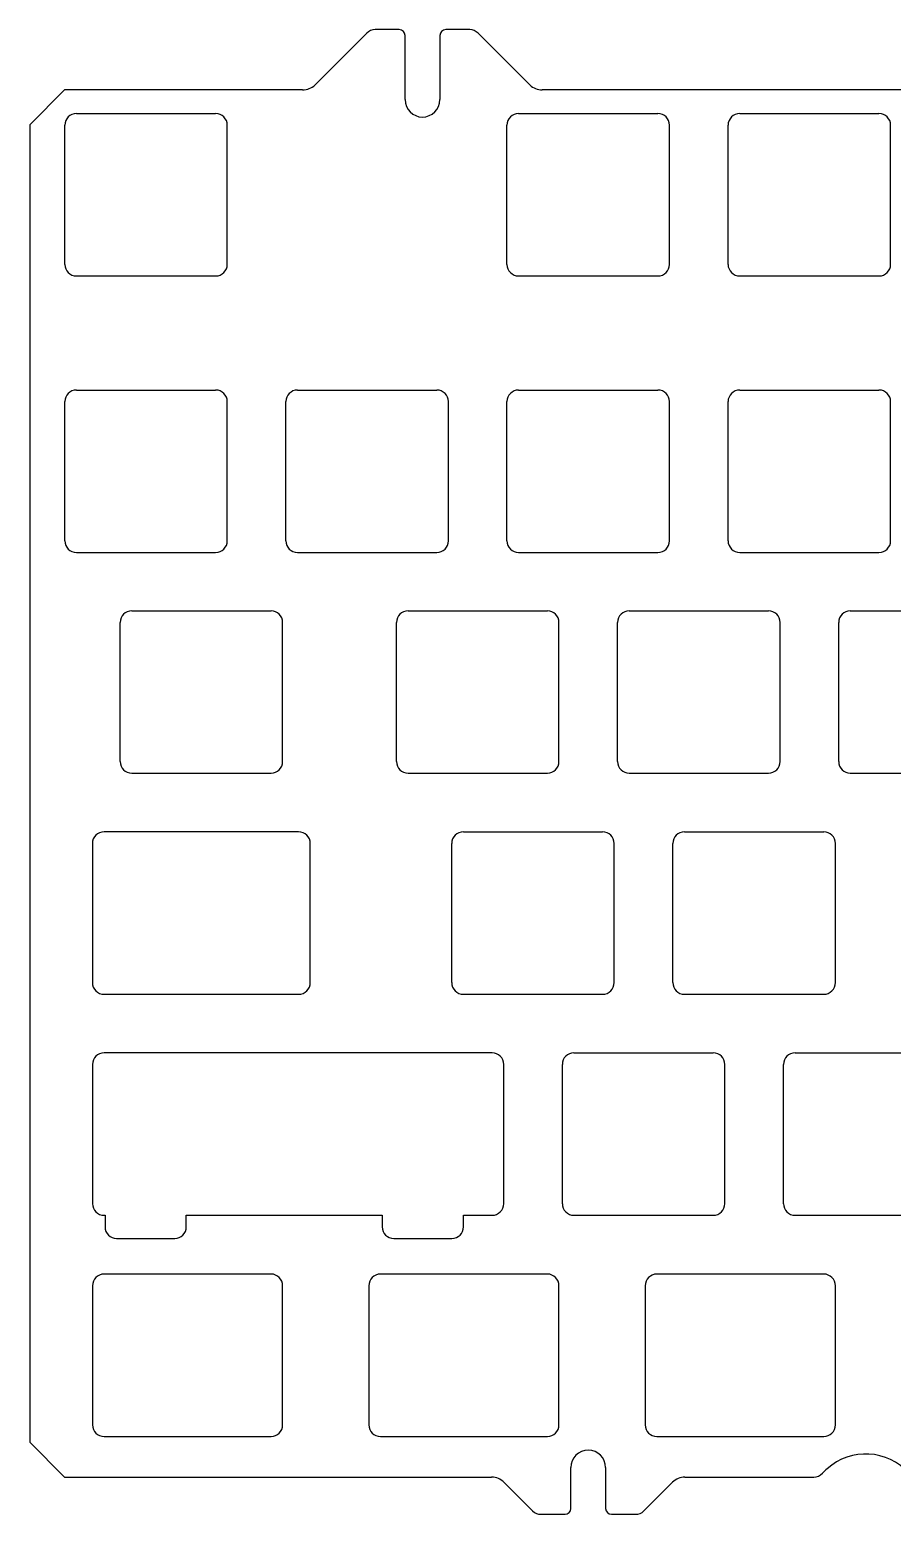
# Model space of a CAD drawing. Header units: inches. Extents: x -66 to 282, y 76 to 204.
# Drawn here: x -66.4 to 7.9, y 75.9 to 203.9 of the extents above; entities that cross this region are included whole.
import ezdxf

# ---------------------------------------------------------------- set-up
doc = ezdxf.new("R2010")
doc.units = ezdxf.units.IN
doc.header["$MEASUREMENT"] = 0

# ---------------------------------------------------------------- blocks, each defined once
blk = doc.blocks.new('block 29')
at = {"color": 5, "lineweight": 25, "true_color": 0x0000ff}
blk.add_open_spline([(-36.01, 100.67), (-36.01, 100.12), (-35.56, 99.67), (-35.01, 99.67)], degree=3, dxfattribs=at)
blk = doc.blocks.new('block 30')
at = {"color": 5, "lineweight": 25, "true_color": 0x0000ff}
blk.add_lwpolyline([(-36.01, 101.67), (-36.01, 100.67)], dxfattribs=at)
blk = doc.blocks.new('block 31')
at = {"color": 5, "lineweight": 25, "true_color": 0x0000ff}
blk.add_lwpolyline([(-52.89, 101.67), (-36.01, 101.67)], dxfattribs=at)
blk = doc.blocks.new('block 32')
at = {"color": 5, "lineweight": 25, "true_color": 0x0000ff}
blk.add_lwpolyline([(-52.89, 100.67), (-52.89, 101.67)], dxfattribs=at)
blk = doc.blocks.new('block 33')
at = {"color": 5, "lineweight": 25, "true_color": 0x0000ff}
blk.add_open_spline([(-53.89, 99.67), (-53.34, 99.67), (-52.89, 100.12), (-52.89, 100.67)], degree=3, dxfattribs=at)
blk = doc.blocks.new('block 34')
at = {"color": 5, "lineweight": 25, "true_color": 0x0000ff}
blk.add_lwpolyline([(-58.89, 99.67), (-53.89, 99.67)], dxfattribs=at)
blk = doc.blocks.new('block 35')
at = {"color": 5, "lineweight": 25, "true_color": 0x0000ff}
blk.add_open_spline([(-59.89, 100.67), (-59.89, 100.12), (-59.44, 99.67), (-58.89, 99.67)], degree=3, dxfattribs=at)
blk = doc.blocks.new('block 36')
at = {"color": 5, "lineweight": 25, "true_color": 0x0000ff}
blk.add_lwpolyline([(-59.89, 101.67), (-59.89, 100.67)], dxfattribs=at)
blk = doc.blocks.new('block 37')
at = {"color": 5, "lineweight": 25, "true_color": 0x0000ff}
blk.add_lwpolyline([(-59.97, 101.67), (-59.89, 101.67)], dxfattribs=at)
blk = doc.blocks.new('block 38')
at = {"color": 5, "lineweight": 25, "true_color": 0x0000ff}
blk.add_open_spline([(-60.97, 102.67), (-60.97, 102.12), (-60.53, 101.67), (-59.97, 101.67)], degree=3, dxfattribs=at)
blk = doc.blocks.new('block 39')
at = {"color": 5, "lineweight": 25, "true_color": 0x0000ff}
blk.add_lwpolyline([(-60.97, 114.67), (-60.97, 102.67)], dxfattribs=at)
blk = doc.blocks.new('block 40')
at = {"color": 5, "lineweight": 25, "true_color": 0x0000ff}
blk.add_open_spline([(-59.97, 115.67), (-60.53, 115.67), (-60.97, 115.22), (-60.97, 114.67)], degree=3, dxfattribs=at)
blk = doc.blocks.new('block 41')
at = {"color": 5, "lineweight": 25, "true_color": 0x0000ff}
blk.add_lwpolyline([(-26.54, 115.67), (-59.97, 115.67)], dxfattribs=at)
blk = doc.blocks.new('block 42')
at = {"color": 5, "lineweight": 25, "true_color": 0x0000ff}
blk.add_open_spline([(-25.54, 114.67), (-25.54, 115.22), (-25.99, 115.67), (-26.54, 115.67)], degree=3, dxfattribs=at)
blk = doc.blocks.new('block 43')
at = {"color": 5, "lineweight": 25, "true_color": 0x0000ff}
blk.add_lwpolyline([(-25.54, 102.67), (-25.54, 114.67)], dxfattribs=at)
blk = doc.blocks.new('block 44')
at = {"color": 5, "lineweight": 25, "true_color": 0x0000ff}
blk.add_open_spline([(-26.54, 101.67), (-25.99, 101.67), (-25.54, 102.12), (-25.54, 102.67)], degree=3, dxfattribs=at)
blk = doc.blocks.new('block 45')
at = {"color": 5, "lineweight": 25, "true_color": 0x0000ff}
blk.add_lwpolyline([(-29.01, 101.67), (-26.54, 101.67)], dxfattribs=at)
blk = doc.blocks.new('block 46')
at = {"color": 5, "lineweight": 25, "true_color": 0x0000ff}
blk.add_lwpolyline([(-29.01, 100.67), (-29.01, 101.67)], dxfattribs=at)
blk = doc.blocks.new('block 47')
at = {"color": 5, "lineweight": 25, "true_color": 0x0000ff}
blk.add_open_spline([(-30.01, 99.67), (-29.46, 99.67), (-29.01, 100.12), (-29.01, 100.67)], degree=3, dxfattribs=at)
blk = doc.blocks.new('block 48')
at = {"color": 5, "lineweight": 25, "true_color": 0x0000ff}
blk.add_lwpolyline([(-35.01, 99.67), (-30.01, 99.67)], dxfattribs=at)
blk = doc.blocks.new('block 74')
at = {"color": 5, "lineweight": 25, "true_color": 0x0000ff}
blk.add_open_spline([(-59.97, 96.6), (-60.53, 96.6), (-60.97, 96.15), (-60.97, 95.6)], degree=3, dxfattribs=at)
blk = doc.blocks.new('block 75')
at = {"color": 5, "lineweight": 25, "true_color": 0x0000ff}
blk.add_lwpolyline([(-45.59, 96.6), (-59.97, 96.6)], dxfattribs=at)
blk = doc.blocks.new('block 76')
at = {"color": 5, "lineweight": 25, "true_color": 0x0000ff}
blk.add_open_spline([(-44.59, 95.6), (-44.59, 96.15), (-45.04, 96.6), (-45.59, 96.6)], degree=3, dxfattribs=at)
blk = doc.blocks.new('block 77')
at = {"color": 5, "lineweight": 25, "true_color": 0x0000ff}
blk.add_lwpolyline([(-44.59, 83.6), (-44.59, 95.6)], dxfattribs=at)
blk = doc.blocks.new('block 78')
at = {"color": 5, "lineweight": 25, "true_color": 0x0000ff}
blk.add_open_spline([(-45.59, 82.6), (-45.04, 82.6), (-44.59, 83.05), (-44.59, 83.6)], degree=3, dxfattribs=at)
blk = doc.blocks.new('block 79')
at = {"color": 5, "lineweight": 25, "true_color": 0x0000ff}
blk.add_lwpolyline([(-59.97, 82.6), (-45.59, 82.6)], dxfattribs=at)
blk = doc.blocks.new('block 80')
at = {"color": 5, "lineweight": 25, "true_color": 0x0000ff}
blk.add_open_spline([(-60.97, 83.6), (-60.97, 83.05), (-60.53, 82.6), (-59.97, 82.6)], degree=3, dxfattribs=at)
blk = doc.blocks.new('block 81')
at = {"color": 5, "lineweight": 25, "true_color": 0x0000ff}
blk.add_lwpolyline([(-60.97, 95.6), (-60.97, 83.6)], dxfattribs=at)
blk = doc.blocks.new('block 82')
at = {"color": 5, "lineweight": 25, "true_color": 0x0000ff}
blk.add_open_spline([(-21.78, 82.6), (-21.23, 82.6), (-20.78, 83.05), (-20.78, 83.6)], degree=3, dxfattribs=at)
blk = doc.blocks.new('block 83')
at = {"color": 5, "lineweight": 25, "true_color": 0x0000ff}
blk.add_lwpolyline([(-36.16, 82.6), (-21.78, 82.6)], dxfattribs=at)
blk = doc.blocks.new('block 84')
at = {"color": 5, "lineweight": 25, "true_color": 0x0000ff}
blk.add_open_spline([(-37.16, 83.6), (-37.16, 83.05), (-36.71, 82.6), (-36.16, 82.6)], degree=3, dxfattribs=at)
blk = doc.blocks.new('block 85')
at = {"color": 5, "lineweight": 25, "true_color": 0x0000ff}
blk.add_lwpolyline([(-37.16, 95.6), (-37.16, 83.6)], dxfattribs=at)
blk = doc.blocks.new('block 86')
at = {"color": 5, "lineweight": 25, "true_color": 0x0000ff}
blk.add_open_spline([(-36.16, 96.6), (-36.71, 96.6), (-37.16, 96.15), (-37.16, 95.6)], degree=3, dxfattribs=at)
blk = doc.blocks.new('block 87')
at = {"color": 5, "lineweight": 25, "true_color": 0x0000ff}
blk.add_lwpolyline([(-21.78, 96.6), (-36.16, 96.6)], dxfattribs=at)
blk = doc.blocks.new('block 88')
at = {"color": 5, "lineweight": 25, "true_color": 0x0000ff}
blk.add_open_spline([(-20.78, 95.6), (-20.78, 96.15), (-21.23, 96.6), (-21.78, 96.6)], degree=3, dxfattribs=at)
blk = doc.blocks.new('block 89')
at = {"color": 5, "lineweight": 25, "true_color": 0x0000ff}
blk.add_lwpolyline([(-20.78, 83.6), (-20.78, 95.6)], dxfattribs=at)
blk = doc.blocks.new('block 150')
at = {"color": 5, "lineweight": 25, "true_color": 0x0000ff}
blk.add_open_spline([(3.03, 95.6), (3.03, 96.15), (2.58, 96.6), (2.03, 96.6)], degree=3, dxfattribs=at)
blk = doc.blocks.new('block 151')
at = {"color": 5, "lineweight": 25, "true_color": 0x0000ff}
blk.add_lwpolyline([(3.03, 83.6), (3.03, 95.6)], dxfattribs=at)
blk = doc.blocks.new('block 152')
at = {"color": 5, "lineweight": 25, "true_color": 0x0000ff}
blk.add_open_spline([(2.03, 82.6), (2.58, 82.6), (3.03, 83.05), (3.03, 83.6)], degree=3, dxfattribs=at)
blk = doc.blocks.new('block 153')
at = {"color": 5, "lineweight": 25, "true_color": 0x0000ff}
blk.add_lwpolyline([(-12.35, 82.6), (2.03, 82.6)], dxfattribs=at)
blk = doc.blocks.new('block 154')
at = {"color": 5, "lineweight": 25, "true_color": 0x0000ff}
blk.add_open_spline([(-13.35, 83.6), (-13.35, 83.05), (-12.9, 82.6), (-12.35, 82.6)], degree=3, dxfattribs=at)
blk = doc.blocks.new('block 155')
at = {"color": 5, "lineweight": 25, "true_color": 0x0000ff}
blk.add_lwpolyline([(-13.35, 95.6), (-13.35, 83.6)], dxfattribs=at)
blk = doc.blocks.new('block 156')
at = {"color": 5, "lineweight": 25, "true_color": 0x0000ff}
blk.add_open_spline([(-12.35, 96.6), (-12.9, 96.6), (-13.35, 96.15), (-13.35, 95.6)], degree=3, dxfattribs=at)
blk = doc.blocks.new('block 157')
at = {"color": 5, "lineweight": 25, "true_color": 0x0000ff}
blk.add_lwpolyline([(2.03, 96.6), (-12.35, 96.6)], dxfattribs=at)
blk = doc.blocks.new('block 190')
at = {"color": 5, "lineweight": 25, "true_color": 0x0000ff}
blk.add_open_spline([(-29.02, 134.72), (-29.57, 134.72), (-30.02, 134.27), (-30.02, 133.72)], degree=3, dxfattribs=at)
blk = doc.blocks.new('block 191')
at = {"color": 5, "lineweight": 25, "true_color": 0x0000ff}
blk.add_lwpolyline([(-29.02, 134.72), (-17.02, 134.72)], dxfattribs=at)
blk = doc.blocks.new('block 192')
at = {"color": 5, "lineweight": 25, "true_color": 0x0000ff}
blk.add_open_spline([(-16.02, 133.72), (-16.02, 134.27), (-16.47, 134.72), (-17.02, 134.72)], degree=3, dxfattribs=at)
blk = doc.blocks.new('block 193')
at = {"color": 5, "lineweight": 25, "true_color": 0x0000ff}
blk.add_lwpolyline([(-16.02, 121.72), (-16.02, 133.72)], dxfattribs=at)
blk = doc.blocks.new('block 194')
at = {"color": 5, "lineweight": 25, "true_color": 0x0000ff}
blk.add_open_spline([(-17.02, 120.72), (-16.47, 120.72), (-16.02, 121.17), (-16.02, 121.72)], degree=3, dxfattribs=at)
blk = doc.blocks.new('block 195')
at = {"color": 5, "lineweight": 25, "true_color": 0x0000ff}
blk.add_lwpolyline([(-29.02, 120.72), (-17.02, 120.72)], dxfattribs=at)
blk = doc.blocks.new('block 196')
at = {"color": 5, "lineweight": 25, "true_color": 0x0000ff}
blk.add_open_spline([(-30.02, 121.72), (-30.02, 121.17), (-29.57, 120.72), (-29.02, 120.72)], degree=3, dxfattribs=at)
blk = doc.blocks.new('block 197')
at = {"color": 5, "lineweight": 25, "true_color": 0x0000ff}
blk.add_lwpolyline([(-30.02, 121.72), (-30.02, 133.72)], dxfattribs=at)
blk = doc.blocks.new('block 334')
at = {"color": 5, "lineweight": 25, "true_color": 0x0000ff}
blk.add_open_spline([(4.32, 153.77), (3.77, 153.77), (3.32, 153.32), (3.32, 152.77)], degree=3, dxfattribs=at)
blk = doc.blocks.new('block 335')
at = {"color": 5, "lineweight": 25, "true_color": 0x0000ff}
blk.add_lwpolyline([(4.32, 153.77), (16.32, 153.77)], dxfattribs=at)
blk = doc.blocks.new('block 339')
at = {"color": 5, "lineweight": 25, "true_color": 0x0000ff}
blk.add_lwpolyline([(4.32, 139.77), (16.32, 139.77)], dxfattribs=at)
blk = doc.blocks.new('block 340')
at = {"color": 5, "lineweight": 25, "true_color": 0x0000ff}
blk.add_open_spline([(3.32, 140.77), (3.32, 140.22), (3.77, 139.77), (4.32, 139.77)], degree=3, dxfattribs=at)
blk = doc.blocks.new('block 341')
at = {"color": 5, "lineweight": 25, "true_color": 0x0000ff}
blk.add_lwpolyline([(3.32, 140.77), (3.32, 152.77)], dxfattribs=at)
blk = doc.blocks.new('block 358')
at = {"color": 5, "lineweight": 25, "true_color": 0x0000ff}
blk.add_open_spline([(-14.73, 153.77), (-15.28, 153.77), (-15.73, 153.32), (-15.73, 152.77)], degree=3, dxfattribs=at)
blk = doc.blocks.new('block 359')
at = {"color": 5, "lineweight": 25, "true_color": 0x0000ff}
blk.add_lwpolyline([(-14.73, 153.77), (-2.73, 153.77)], dxfattribs=at)
blk = doc.blocks.new('block 360')
at = {"color": 5, "lineweight": 25, "true_color": 0x0000ff}
blk.add_open_spline([(-1.73, 152.77), (-1.73, 153.32), (-2.18, 153.77), (-2.73, 153.77)], degree=3, dxfattribs=at)
blk = doc.blocks.new('block 361')
at = {"color": 5, "lineweight": 25, "true_color": 0x0000ff}
blk.add_lwpolyline([(-1.73, 140.77), (-1.73, 152.77)], dxfattribs=at)
blk = doc.blocks.new('block 362')
at = {"color": 5, "lineweight": 25, "true_color": 0x0000ff}
blk.add_open_spline([(-2.73, 139.77), (-2.18, 139.77), (-1.73, 140.22), (-1.73, 140.77)], degree=3, dxfattribs=at)
blk = doc.blocks.new('block 363')
at = {"color": 5, "lineweight": 25, "true_color": 0x0000ff}
blk.add_lwpolyline([(-14.73, 139.77), (-2.73, 139.77)], dxfattribs=at)
blk = doc.blocks.new('block 364')
at = {"color": 5, "lineweight": 25, "true_color": 0x0000ff}
blk.add_open_spline([(-15.73, 140.77), (-15.73, 140.22), (-15.28, 139.77), (-14.73, 139.77)], degree=3, dxfattribs=at)
blk = doc.blocks.new('block 365')
at = {"color": 5, "lineweight": 25, "true_color": 0x0000ff}
blk.add_lwpolyline([(-15.73, 140.77), (-15.73, 152.77)], dxfattribs=at)
blk = doc.blocks.new('block 398')
at = {"color": 5, "lineweight": 25, "true_color": 0x0000ff}
blk.add_open_spline([(-62.36, 172.8), (-62.91, 172.8), (-63.36, 172.35), (-63.36, 171.8)], degree=3, dxfattribs=at)
blk = doc.blocks.new('block 399')
at = {"color": 5, "lineweight": 25, "true_color": 0x0000ff}
blk.add_lwpolyline([(-62.36, 172.8), (-50.36, 172.8)], dxfattribs=at)
blk = doc.blocks.new('block 400')
at = {"color": 5, "lineweight": 25, "true_color": 0x0000ff}
blk.add_open_spline([(-49.36, 171.8), (-49.36, 172.35), (-49.8, 172.8), (-50.36, 172.8)], degree=3, dxfattribs=at)
blk = doc.blocks.new('block 401')
at = {"color": 5, "lineweight": 25, "true_color": 0x0000ff}
blk.add_lwpolyline([(-49.36, 159.8), (-49.36, 171.8)], dxfattribs=at)
blk = doc.blocks.new('block 402')
at = {"color": 5, "lineweight": 25, "true_color": 0x0000ff}
blk.add_open_spline([(-50.36, 158.8), (-49.8, 158.8), (-49.36, 159.25), (-49.36, 159.8)], degree=3, dxfattribs=at)
blk = doc.blocks.new('block 403')
at = {"color": 5, "lineweight": 25, "true_color": 0x0000ff}
blk.add_lwpolyline([(-62.36, 158.8), (-50.36, 158.8)], dxfattribs=at)
blk = doc.blocks.new('block 404')
at = {"color": 5, "lineweight": 25, "true_color": 0x0000ff}
blk.add_open_spline([(-63.36, 159.8), (-63.36, 159.25), (-62.91, 158.8), (-62.36, 158.8)], degree=3, dxfattribs=at)
blk = doc.blocks.new('block 405')
at = {"color": 5, "lineweight": 25, "true_color": 0x0000ff}
blk.add_lwpolyline([(-63.36, 159.8), (-63.36, 171.8)], dxfattribs=at)
blk = doc.blocks.new('block 406')
at = {"color": 5, "lineweight": 25, "true_color": 0x0000ff}
blk.add_open_spline([(-5.21, 196.63), (-5.76, 196.63), (-6.21, 196.18), (-6.21, 195.63)], degree=3, dxfattribs=at)
blk = doc.blocks.new('block 407')
at = {"color": 5, "lineweight": 25, "true_color": 0x0000ff}
blk.add_lwpolyline([(-5.21, 196.63), (6.79, 196.63)], dxfattribs=at)
blk = doc.blocks.new('block 408')
at = {"color": 5, "lineweight": 25, "true_color": 0x0000ff}
blk.add_open_spline([(7.79, 195.63), (7.79, 196.18), (7.35, 196.63), (6.79, 196.63)], degree=3, dxfattribs=at)
blk = doc.blocks.new('block 409')
at = {"color": 5, "lineweight": 25, "true_color": 0x0000ff}
blk.add_lwpolyline([(7.79, 183.63), (7.79, 195.63)], dxfattribs=at)
blk = doc.blocks.new('block 410')
at = {"color": 5, "lineweight": 25, "true_color": 0x0000ff}
blk.add_open_spline([(6.79, 182.63), (7.35, 182.63), (7.79, 183.08), (7.79, 183.63)], degree=3, dxfattribs=at)
blk = doc.blocks.new('block 411')
at = {"color": 5, "lineweight": 25, "true_color": 0x0000ff}
blk.add_lwpolyline([(-5.21, 182.63), (6.79, 182.63)], dxfattribs=at)
blk = doc.blocks.new('block 412')
at = {"color": 5, "lineweight": 25, "true_color": 0x0000ff}
blk.add_open_spline([(-6.21, 183.63), (-6.21, 183.08), (-5.76, 182.63), (-5.21, 182.63)], degree=3, dxfattribs=at)
blk = doc.blocks.new('block 413')
at = {"color": 5, "lineweight": 25, "true_color": 0x0000ff}
blk.add_lwpolyline([(-6.21, 183.63), (-6.21, 195.63)], dxfattribs=at)
blk = doc.blocks.new('block 414')
at = {"color": 5, "lineweight": 25, "true_color": 0x0000ff}
blk.add_open_spline([(-11.26, 195.63), (-11.26, 196.18), (-11.7, 196.63), (-12.26, 196.63)], degree=3, dxfattribs=at)
blk = doc.blocks.new('block 415')
at = {"color": 5, "lineweight": 25, "true_color": 0x0000ff}
blk.add_lwpolyline([(-11.26, 183.63), (-11.26, 195.63)], dxfattribs=at)
blk = doc.blocks.new('block 416')
at = {"color": 5, "lineweight": 25, "true_color": 0x0000ff}
blk.add_open_spline([(-12.26, 182.63), (-11.7, 182.63), (-11.26, 183.08), (-11.26, 183.63)], degree=3, dxfattribs=at)
blk = doc.blocks.new('block 417')
at = {"color": 5, "lineweight": 25, "true_color": 0x0000ff}
blk.add_lwpolyline([(-24.26, 182.63), (-12.26, 182.63)], dxfattribs=at)
blk = doc.blocks.new('block 418')
at = {"color": 5, "lineweight": 25, "true_color": 0x0000ff}
blk.add_open_spline([(-25.26, 183.63), (-25.26, 183.08), (-24.81, 182.63), (-24.26, 182.63)], degree=3, dxfattribs=at)
blk = doc.blocks.new('block 419')
at = {"color": 5, "lineweight": 25, "true_color": 0x0000ff}
blk.add_lwpolyline([(-25.26, 183.63), (-25.26, 195.63)], dxfattribs=at)
blk = doc.blocks.new('block 420')
at = {"color": 5, "lineweight": 25, "true_color": 0x0000ff}
blk.add_open_spline([(-24.26, 196.63), (-24.81, 196.63), (-25.26, 196.18), (-25.26, 195.63)], degree=3, dxfattribs=at)
blk = doc.blocks.new('block 421')
at = {"color": 5, "lineweight": 25, "true_color": 0x0000ff}
blk.add_lwpolyline([(-24.26, 196.63), (-12.26, 196.63)], dxfattribs=at)
blk = doc.blocks.new('block 430')
at = {"color": 5, "lineweight": 25, "true_color": 0x0000ff}
blk.add_open_spline([(-9.97, 134.72), (-10.52, 134.72), (-10.97, 134.27), (-10.97, 133.72)], degree=3, dxfattribs=at)
blk = doc.blocks.new('block 431')
at = {"color": 5, "lineweight": 25, "true_color": 0x0000ff}
blk.add_lwpolyline([(-9.97, 134.72), (2.03, 134.72)], dxfattribs=at)
blk = doc.blocks.new('block 432')
at = {"color": 5, "lineweight": 25, "true_color": 0x0000ff}
blk.add_open_spline([(3.03, 133.72), (3.03, 134.27), (2.58, 134.72), (2.03, 134.72)], degree=3, dxfattribs=at)
blk = doc.blocks.new('block 433')
at = {"color": 5, "lineweight": 25, "true_color": 0x0000ff}
blk.add_lwpolyline([(3.03, 121.72), (3.03, 133.72)], dxfattribs=at)
blk = doc.blocks.new('block 434')
at = {"color": 5, "lineweight": 25, "true_color": 0x0000ff}
blk.add_open_spline([(2.03, 120.72), (2.58, 120.72), (3.03, 121.17), (3.03, 121.72)], degree=3, dxfattribs=at)
blk = doc.blocks.new('block 435')
at = {"color": 5, "lineweight": 25, "true_color": 0x0000ff}
blk.add_lwpolyline([(-9.97, 120.72), (2.03, 120.72)], dxfattribs=at)
blk = doc.blocks.new('block 436')
at = {"color": 5, "lineweight": 25, "true_color": 0x0000ff}
blk.add_open_spline([(-10.97, 121.72), (-10.97, 121.17), (-10.52, 120.72), (-9.97, 120.72)], degree=3, dxfattribs=at)
blk = doc.blocks.new('block 437')
at = {"color": 5, "lineweight": 25, "true_color": 0x0000ff}
blk.add_lwpolyline([(-10.97, 121.72), (-10.97, 133.72)], dxfattribs=at)
blk = doc.blocks.new('block 438')
at = {"color": 5, "lineweight": 25, "true_color": 0x0000ff}
blk.add_open_spline([(-43.31, 172.8), (-43.86, 172.8), (-44.31, 172.35), (-44.31, 171.8)], degree=3, dxfattribs=at)
blk = doc.blocks.new('block 439')
at = {"color": 5, "lineweight": 25, "true_color": 0x0000ff}
blk.add_lwpolyline([(-43.31, 172.8), (-31.31, 172.8)], dxfattribs=at)
blk = doc.blocks.new('block 440')
at = {"color": 5, "lineweight": 25, "true_color": 0x0000ff}
blk.add_open_spline([(-30.31, 171.8), (-30.31, 172.35), (-30.75, 172.8), (-31.31, 172.8)], degree=3, dxfattribs=at)
blk = doc.blocks.new('block 441')
at = {"color": 5, "lineweight": 25, "true_color": 0x0000ff}
blk.add_lwpolyline([(-30.31, 159.8), (-30.31, 171.8)], dxfattribs=at)
blk = doc.blocks.new('block 442')
at = {"color": 5, "lineweight": 25, "true_color": 0x0000ff}
blk.add_open_spline([(-31.31, 158.8), (-30.75, 158.8), (-30.31, 159.25), (-30.31, 159.8)], degree=3, dxfattribs=at)
blk = doc.blocks.new('block 443')
at = {"color": 5, "lineweight": 25, "true_color": 0x0000ff}
blk.add_lwpolyline([(-43.31, 158.8), (-31.31, 158.8)], dxfattribs=at)
blk = doc.blocks.new('block 444')
at = {"color": 5, "lineweight": 25, "true_color": 0x0000ff}
blk.add_open_spline([(-44.31, 159.8), (-44.31, 159.25), (-43.86, 158.8), (-43.31, 158.8)], degree=3, dxfattribs=at)
blk = doc.blocks.new('block 445')
at = {"color": 5, "lineweight": 25, "true_color": 0x0000ff}
blk.add_lwpolyline([(-44.31, 159.8), (-44.31, 171.8)], dxfattribs=at)
blk = doc.blocks.new('block 454')
at = {"color": 5, "lineweight": 25, "true_color": 0x0000ff}
blk.add_open_spline([(-57.59, 153.77), (-58.15, 153.77), (-58.59, 153.32), (-58.59, 152.77)], degree=3, dxfattribs=at)
blk = doc.blocks.new('block 455')
at = {"color": 5, "lineweight": 25, "true_color": 0x0000ff}
blk.add_lwpolyline([(-57.59, 153.77), (-45.59, 153.77)], dxfattribs=at)
blk = doc.blocks.new('block 456')
at = {"color": 5, "lineweight": 25, "true_color": 0x0000ff}
blk.add_open_spline([(-44.59, 152.77), (-44.59, 153.32), (-45.04, 153.77), (-45.59, 153.77)], degree=3, dxfattribs=at)
blk = doc.blocks.new('block 457')
at = {"color": 5, "lineweight": 25, "true_color": 0x0000ff}
blk.add_lwpolyline([(-44.59, 140.77), (-44.59, 152.77)], dxfattribs=at)
blk = doc.blocks.new('block 458')
at = {"color": 5, "lineweight": 25, "true_color": 0x0000ff}
blk.add_open_spline([(-45.59, 139.77), (-45.04, 139.77), (-44.59, 140.22), (-44.59, 140.77)], degree=3, dxfattribs=at)
blk = doc.blocks.new('block 459')
at = {"color": 5, "lineweight": 25, "true_color": 0x0000ff}
blk.add_lwpolyline([(-57.59, 139.77), (-45.59, 139.77)], dxfattribs=at)
blk = doc.blocks.new('block 460')
at = {"color": 5, "lineweight": 25, "true_color": 0x0000ff}
blk.add_open_spline([(-58.59, 140.77), (-58.59, 140.22), (-58.15, 139.77), (-57.59, 139.77)], degree=3, dxfattribs=at)
blk = doc.blocks.new('block 461')
at = {"color": 5, "lineweight": 25, "true_color": 0x0000ff}
blk.add_lwpolyline([(-58.59, 140.77), (-58.59, 152.77)], dxfattribs=at)
blk = doc.blocks.new('block 462')
at = {"color": 5, "lineweight": 25, "true_color": 0x0000ff}
blk.add_open_spline([(-62.36, 196.63), (-62.91, 196.63), (-63.36, 196.18), (-63.36, 195.63)], degree=3, dxfattribs=at)
blk = doc.blocks.new('block 463')
at = {"color": 5, "lineweight": 25, "true_color": 0x0000ff}
blk.add_lwpolyline([(-62.36, 196.63), (-50.36, 196.63)], dxfattribs=at)
blk = doc.blocks.new('block 464')
at = {"color": 5, "lineweight": 25, "true_color": 0x0000ff}
blk.add_open_spline([(-49.36, 195.63), (-49.36, 196.18), (-49.8, 196.63), (-50.36, 196.63)], degree=3, dxfattribs=at)
blk = doc.blocks.new('block 465')
at = {"color": 5, "lineweight": 25, "true_color": 0x0000ff}
blk.add_lwpolyline([(-49.36, 183.63), (-49.36, 195.63)], dxfattribs=at)
blk = doc.blocks.new('block 466')
at = {"color": 5, "lineweight": 25, "true_color": 0x0000ff}
blk.add_open_spline([(-50.36, 182.63), (-49.8, 182.63), (-49.36, 183.08), (-49.36, 183.63)], degree=3, dxfattribs=at)
blk = doc.blocks.new('block 467')
at = {"color": 5, "lineweight": 25, "true_color": 0x0000ff}
blk.add_lwpolyline([(-62.36, 182.63), (-50.36, 182.63)], dxfattribs=at)
blk = doc.blocks.new('block 468')
at = {"color": 5, "lineweight": 25, "true_color": 0x0000ff}
blk.add_open_spline([(-63.36, 183.63), (-63.36, 183.08), (-62.91, 182.63), (-62.36, 182.63)], degree=3, dxfattribs=at)
blk = doc.blocks.new('block 469')
at = {"color": 5, "lineweight": 25, "true_color": 0x0000ff}
blk.add_lwpolyline([(-63.36, 183.63), (-63.36, 195.63)], dxfattribs=at)
blk = doc.blocks.new('block 478')
at = {"color": 5, "lineweight": 25, "true_color": 0x0000ff}
blk.add_open_spline([(-24.26, 172.8), (-24.81, 172.8), (-25.26, 172.35), (-25.26, 171.8)], degree=3, dxfattribs=at)
blk = doc.blocks.new('block 479')
at = {"color": 5, "lineweight": 25, "true_color": 0x0000ff}
blk.add_lwpolyline([(-24.26, 172.8), (-12.26, 172.8)], dxfattribs=at)
blk = doc.blocks.new('block 480')
at = {"color": 5, "lineweight": 25, "true_color": 0x0000ff}
blk.add_open_spline([(-11.26, 171.8), (-11.26, 172.35), (-11.7, 172.8), (-12.26, 172.8)], degree=3, dxfattribs=at)
blk = doc.blocks.new('block 481')
at = {"color": 5, "lineweight": 25, "true_color": 0x0000ff}
blk.add_lwpolyline([(-11.26, 159.8), (-11.26, 171.8)], dxfattribs=at)
blk = doc.blocks.new('block 482')
at = {"color": 5, "lineweight": 25, "true_color": 0x0000ff}
blk.add_open_spline([(-12.26, 158.8), (-11.7, 158.8), (-11.26, 159.25), (-11.26, 159.8)], degree=3, dxfattribs=at)
blk = doc.blocks.new('block 483')
at = {"color": 5, "lineweight": 25, "true_color": 0x0000ff}
blk.add_lwpolyline([(-24.26, 158.8), (-12.26, 158.8)], dxfattribs=at)
blk = doc.blocks.new('block 484')
at = {"color": 5, "lineweight": 25, "true_color": 0x0000ff}
blk.add_open_spline([(-25.26, 159.8), (-25.26, 159.25), (-24.81, 158.8), (-24.26, 158.8)], degree=3, dxfattribs=at)
blk = doc.blocks.new('block 485')
at = {"color": 5, "lineweight": 25, "true_color": 0x0000ff}
blk.add_lwpolyline([(-25.26, 159.8), (-25.26, 171.8)], dxfattribs=at)
blk = doc.blocks.new('block 526')
at = {"color": 5, "lineweight": 25, "true_color": 0x0000ff}
blk.add_open_spline([(-5.21, 172.8), (-5.76, 172.8), (-6.21, 172.35), (-6.21, 171.8)], degree=3, dxfattribs=at)
blk = doc.blocks.new('block 527')
at = {"color": 5, "lineweight": 25, "true_color": 0x0000ff}
blk.add_lwpolyline([(-5.21, 172.8), (6.79, 172.8)], dxfattribs=at)
blk = doc.blocks.new('block 528')
at = {"color": 5, "lineweight": 25, "true_color": 0x0000ff}
blk.add_open_spline([(7.79, 171.8), (7.79, 172.35), (7.35, 172.8), (6.79, 172.8)], degree=3, dxfattribs=at)
blk = doc.blocks.new('block 529')
at = {"color": 5, "lineweight": 25, "true_color": 0x0000ff}
blk.add_lwpolyline([(7.79, 159.8), (7.79, 171.8)], dxfattribs=at)
blk = doc.blocks.new('block 530')
at = {"color": 5, "lineweight": 25, "true_color": 0x0000ff}
blk.add_open_spline([(6.79, 158.8), (7.35, 158.8), (7.79, 159.25), (7.79, 159.8)], degree=3, dxfattribs=at)
blk = doc.blocks.new('block 531')
at = {"color": 5, "lineweight": 25, "true_color": 0x0000ff}
blk.add_lwpolyline([(-5.21, 158.8), (6.79, 158.8)], dxfattribs=at)
blk = doc.blocks.new('block 532')
at = {"color": 5, "lineweight": 25, "true_color": 0x0000ff}
blk.add_open_spline([(-6.21, 159.8), (-6.21, 159.25), (-5.76, 158.8), (-5.21, 158.8)], degree=3, dxfattribs=at)
blk = doc.blocks.new('block 533')
at = {"color": 5, "lineweight": 25, "true_color": 0x0000ff}
blk.add_lwpolyline([(-6.21, 159.8), (-6.21, 171.8)], dxfattribs=at)
blk = doc.blocks.new('block 582')
at = {"color": 5, "lineweight": 25, "true_color": 0x0000ff}
blk.add_open_spline([(-59.98, 134.72), (-60.53, 134.72), (-60.98, 134.27), (-60.98, 133.72)], degree=3, dxfattribs=at)
blk = doc.blocks.new('block 583')
at = {"color": 5, "lineweight": 25, "true_color": 0x0000ff}
blk.add_lwpolyline([(-43.21, 134.72), (-59.98, 134.72)], dxfattribs=at)
blk = doc.blocks.new('block 584')
at = {"color": 5, "lineweight": 25, "true_color": 0x0000ff}
blk.add_open_spline([(-42.21, 133.72), (-42.21, 134.27), (-42.66, 134.72), (-43.21, 134.72)], degree=3, dxfattribs=at)
blk = doc.blocks.new('block 585')
at = {"color": 5, "lineweight": 25, "true_color": 0x0000ff}
blk.add_lwpolyline([(-42.21, 121.72), (-42.21, 133.72)], dxfattribs=at)
blk = doc.blocks.new('block 586')
at = {"color": 5, "lineweight": 25, "true_color": 0x0000ff}
blk.add_open_spline([(-43.21, 120.72), (-42.66, 120.72), (-42.21, 121.17), (-42.21, 121.72)], degree=3, dxfattribs=at)
blk = doc.blocks.new('block 587')
at = {"color": 5, "lineweight": 25, "true_color": 0x0000ff}
blk.add_lwpolyline([(-59.98, 120.72), (-43.21, 120.72)], dxfattribs=at)
blk = doc.blocks.new('block 588')
at = {"color": 5, "lineweight": 25, "true_color": 0x0000ff}
blk.add_open_spline([(-60.98, 121.72), (-60.98, 121.17), (-60.53, 120.72), (-59.98, 120.72)], degree=3, dxfattribs=at)
blk = doc.blocks.new('block 589')
at = {"color": 5, "lineweight": 25, "true_color": 0x0000ff}
blk.add_lwpolyline([(-60.98, 133.72), (-60.98, 121.72)], dxfattribs=at)
blk = doc.blocks.new('block 686')
at = {"color": 5, "lineweight": 25, "true_color": 0x0000ff}
blk.add_open_spline([(-19.49, 115.67), (-20.05, 115.67), (-20.49, 115.22), (-20.49, 114.67)], degree=3, dxfattribs=at)
blk = doc.blocks.new('block 687')
at = {"color": 5, "lineweight": 25, "true_color": 0x0000ff}
blk.add_lwpolyline([(-19.49, 115.67), (-7.49, 115.67)], dxfattribs=at)
blk = doc.blocks.new('block 688')
at = {"color": 5, "lineweight": 25, "true_color": 0x0000ff}
blk.add_open_spline([(-6.49, 114.67), (-6.49, 115.22), (-6.94, 115.67), (-7.49, 115.67)], degree=3, dxfattribs=at)
blk = doc.blocks.new('block 689')
at = {"color": 5, "lineweight": 25, "true_color": 0x0000ff}
blk.add_lwpolyline([(-6.49, 102.67), (-6.49, 114.67)], dxfattribs=at)
blk = doc.blocks.new('block 690')
at = {"color": 5, "lineweight": 25, "true_color": 0x0000ff}
blk.add_open_spline([(-7.49, 101.67), (-6.94, 101.67), (-6.49, 102.12), (-6.49, 102.67)], degree=3, dxfattribs=at)
blk = doc.blocks.new('block 691')
at = {"color": 5, "lineweight": 25, "true_color": 0x0000ff}
blk.add_lwpolyline([(-19.49, 101.67), (-7.49, 101.67)], dxfattribs=at)
blk = doc.blocks.new('block 692')
at = {"color": 5, "lineweight": 25, "true_color": 0x0000ff}
blk.add_open_spline([(-20.49, 102.67), (-20.49, 102.12), (-20.05, 101.67), (-19.49, 101.67)], degree=3, dxfattribs=at)
blk = doc.blocks.new('block 693')
at = {"color": 5, "lineweight": 25, "true_color": 0x0000ff}
blk.add_lwpolyline([(-20.49, 102.67), (-20.49, 114.67)], dxfattribs=at)
blk = doc.blocks.new('block 718')
at = {"color": 5, "lineweight": 25, "true_color": 0x0000ff}
blk.add_open_spline([(-0.44, 115.67), (-1, 115.67), (-1.44, 115.22), (-1.44, 114.67)], degree=3, dxfattribs=at)
blk = doc.blocks.new('block 719')
at = {"color": 5, "lineweight": 25, "true_color": 0x0000ff}
blk.add_lwpolyline([(-0.44, 115.67), (11.56, 115.67)], dxfattribs=at)
blk = doc.blocks.new('block 723')
at = {"color": 5, "lineweight": 25, "true_color": 0x0000ff}
blk.add_lwpolyline([(-0.44, 101.67), (11.56, 101.67)], dxfattribs=at)
blk = doc.blocks.new('block 724')
at = {"color": 5, "lineweight": 25, "true_color": 0x0000ff}
blk.add_open_spline([(-1.44, 102.67), (-1.44, 102.12), (-1, 101.67), (-0.44, 101.67)], degree=3, dxfattribs=at)
blk = doc.blocks.new('block 725')
at = {"color": 5, "lineweight": 25, "true_color": 0x0000ff}
blk.add_lwpolyline([(-1.44, 102.67), (-1.44, 114.67)], dxfattribs=at)
blk = doc.blocks.new('block 726')
at = {"color": 5, "lineweight": 25, "true_color": 0x0000ff}
blk.add_open_spline([(-33.78, 153.77), (-34.33, 153.77), (-34.78, 153.32), (-34.78, 152.77)], degree=3, dxfattribs=at)
blk = doc.blocks.new('block 727')
at = {"color": 5, "lineweight": 25, "true_color": 0x0000ff}
blk.add_lwpolyline([(-33.78, 153.77), (-21.78, 153.77)], dxfattribs=at)
blk = doc.blocks.new('block 728')
at = {"color": 5, "lineweight": 25, "true_color": 0x0000ff}
blk.add_open_spline([(-20.78, 152.77), (-20.78, 153.32), (-21.23, 153.77), (-21.78, 153.77)], degree=3, dxfattribs=at)
blk = doc.blocks.new('block 729')
at = {"color": 5, "lineweight": 25, "true_color": 0x0000ff}
blk.add_lwpolyline([(-20.78, 140.77), (-20.78, 152.77)], dxfattribs=at)
blk = doc.blocks.new('block 730')
at = {"color": 5, "lineweight": 25, "true_color": 0x0000ff}
blk.add_open_spline([(-21.78, 139.77), (-21.23, 139.77), (-20.78, 140.22), (-20.78, 140.77)], degree=3, dxfattribs=at)
blk = doc.blocks.new('block 731')
at = {"color": 5, "lineweight": 25, "true_color": 0x0000ff}
blk.add_lwpolyline([(-33.78, 139.77), (-21.78, 139.77)], dxfattribs=at)
blk = doc.blocks.new('block 732')
at = {"color": 5, "lineweight": 25, "true_color": 0x0000ff}
blk.add_open_spline([(-34.78, 140.77), (-34.78, 140.22), (-34.33, 139.77), (-33.78, 139.77)], degree=3, dxfattribs=at)
blk = doc.blocks.new('block 733')
at = {"color": 5, "lineweight": 25, "true_color": 0x0000ff}
blk.add_lwpolyline([(-34.78, 140.77), (-34.78, 152.77)], dxfattribs=at)
blk = doc.blocks.new('block 854')
at = {"color": 5, "lineweight": 25, "true_color": 0x0000ff}
blk.add_lwpolyline([(42.86, 198.66), (-22.22, 198.66)], dxfattribs=at)
blk = doc.blocks.new('block 855')
at = {"color": 5, "lineweight": 25, "true_color": 0x0000ff}
blk.add_open_spline([(-23.28, 199.1), (-23, 198.82), (-22.62, 198.66), (-22.22, 198.66)], degree=3, dxfattribs=at)
blk = doc.blocks.new('block 856')
at = {"color": 5, "lineweight": 25, "true_color": 0x0000ff}
blk.add_lwpolyline([(-23.28, 199.1), (-27.75, 203.56)], dxfattribs=at)
blk = doc.blocks.new('block 857')
at = {"color": 5, "lineweight": 25, "true_color": 0x0000ff}
blk.add_open_spline([(-27.75, 203.56), (-27.94, 203.75), (-28.19, 203.86), (-28.46, 203.86)], degree=3, dxfattribs=at)
blk = doc.blocks.new('block 858')
at = {"color": 5, "lineweight": 25, "true_color": 0x0000ff}
blk.add_lwpolyline([(-28.46, 203.86), (-30.54, 203.86)], dxfattribs=at)
blk = doc.blocks.new('block 859')
at = {"color": 5, "lineweight": 25, "true_color": 0x0000ff}
blk.add_open_spline([(-30.54, 203.86), (-30.82, 203.86), (-31.04, 203.63), (-31.04, 203.36)], degree=3, dxfattribs=at)
blk = doc.blocks.new('block 860')
at = {"color": 5, "lineweight": 25, "true_color": 0x0000ff}
blk.add_lwpolyline([(-31.04, 203.36), (-31.04, 197.83)], dxfattribs=at)
blk = doc.blocks.new('block 861')
at = {"color": 5, "lineweight": 25, "true_color": 0x0000ff}
blk.add_open_spline([(-34.04, 197.83), (-34.04, 197), (-33.37, 196.33), (-32.54, 196.33), (-31.72, 196.33), (-31.04, 197), (-31.04, 197.83)], degree=3, knots=[0, 0, 0, 0, 1, 1, 1, 2, 2, 2, 2], dxfattribs=at)
blk = doc.blocks.new('block 862')
at = {"color": 5, "lineweight": 25, "true_color": 0x0000ff}
blk.add_lwpolyline([(-34.04, 197.83), (-34.04, 203.36)], dxfattribs=at)
blk = doc.blocks.new('block 863')
at = {"color": 5, "lineweight": 25, "true_color": 0x0000ff}
blk.add_open_spline([(-34.04, 203.36), (-34.04, 203.63), (-34.27, 203.86), (-34.54, 203.86)], degree=3, dxfattribs=at)
blk = doc.blocks.new('block 864')
at = {"color": 5, "lineweight": 25, "true_color": 0x0000ff}
blk.add_lwpolyline([(-34.54, 203.86), (-36.63, 203.86)], dxfattribs=at)
blk = doc.blocks.new('block 865')
at = {"color": 5, "lineweight": 25, "true_color": 0x0000ff}
blk.add_open_spline([(-36.63, 203.86), (-36.89, 203.86), (-37.15, 203.75), (-37.34, 203.56)], degree=3, dxfattribs=at)
blk = doc.blocks.new('block 866')
at = {"color": 5, "lineweight": 25, "true_color": 0x0000ff}
blk.add_lwpolyline([(-37.34, 203.56), (-41.8, 199.1)], dxfattribs=at)
blk = doc.blocks.new('block 867')
at = {"color": 5, "lineweight": 25, "true_color": 0x0000ff}
blk.add_open_spline([(-42.87, 198.66), (-42.47, 198.66), (-42.09, 198.82), (-41.8, 199.1)], degree=3, dxfattribs=at)
blk = doc.blocks.new('block 868')
at = {"color": 5, "lineweight": 25, "true_color": 0x0000ff}
blk.add_lwpolyline([(-42.87, 198.66), (-63.38, 198.66)], dxfattribs=at)
blk = doc.blocks.new('block 869')
at = {"color": 5, "lineweight": 25, "true_color": 0x0000ff}
blk.add_lwpolyline([(-63.38, 198.66), (-66.38, 195.66)], dxfattribs=at)
blk = doc.blocks.new('block 870')
at = {"color": 5, "lineweight": 25, "true_color": 0x0000ff}
blk.add_lwpolyline([(-66.38, 195.66), (-66.38, 82.1)], dxfattribs=at)
blk = doc.blocks.new('block 871')
at = {"color": 5, "lineweight": 25, "true_color": 0x0000ff}
blk.add_lwpolyline([(-66.38, 82.1), (-63.38, 79.1)], dxfattribs=at)
blk = doc.blocks.new('block 872')
at = {"color": 5, "lineweight": 25, "true_color": 0x0000ff}
blk.add_lwpolyline([(-63.38, 79.1), (-26.58, 79.1)], dxfattribs=at)
blk = doc.blocks.new('block 873')
at = {"color": 5, "lineweight": 25, "true_color": 0x0000ff}
blk.add_open_spline([(-25.52, 78.66), (-25.8, 78.94), (-26.18, 79.1), (-26.58, 79.1)], degree=3, dxfattribs=at)
blk = doc.blocks.new('block 874')
at = {"color": 5, "lineweight": 25, "true_color": 0x0000ff}
blk.add_lwpolyline([(-25.52, 78.66), (-23.05, 76.19)], dxfattribs=at)
blk = doc.blocks.new('block 875')
at = {"color": 5, "lineweight": 25, "true_color": 0x0000ff}
blk.add_open_spline([(-23.05, 76.19), (-22.86, 76), (-22.61, 75.9), (-22.34, 75.9)], degree=3, dxfattribs=at)
blk = doc.blocks.new('block 876')
at = {"color": 5, "lineweight": 25, "true_color": 0x0000ff}
blk.add_lwpolyline([(-22.34, 75.9), (-20.26, 75.9)], dxfattribs=at)
blk = doc.blocks.new('block 877')
at = {"color": 5, "lineweight": 25, "true_color": 0x0000ff}
blk.add_open_spline([(-20.26, 75.9), (-19.98, 75.9), (-19.76, 76.12), (-19.76, 76.4)], degree=3, dxfattribs=at)
blk = doc.blocks.new('block 878')
at = {"color": 5, "lineweight": 25, "true_color": 0x0000ff}
blk.add_lwpolyline([(-19.76, 76.4), (-19.76, 79.92)], dxfattribs=at)
blk = doc.blocks.new('block 879')
at = {"color": 5, "lineweight": 25, "true_color": 0x0000ff}
blk.add_open_spline([(-16.76, 79.92), (-16.76, 80.75), (-17.43, 81.42), (-18.26, 81.42), (-19.08, 81.42), (-19.76, 80.75), (-19.76, 79.92)], degree=3, knots=[0, 0, 0, 0, 1, 1, 1, 2, 2, 2, 2], dxfattribs=at)
blk = doc.blocks.new('block 880')
at = {"color": 5, "lineweight": 25, "true_color": 0x0000ff}
blk.add_lwpolyline([(-16.76, 79.92), (-16.76, 76.4)], dxfattribs=at)
blk = doc.blocks.new('block 881')
at = {"color": 5, "lineweight": 25, "true_color": 0x0000ff}
blk.add_open_spline([(-16.76, 76.4), (-16.76, 76.12), (-16.53, 75.9), (-16.26, 75.9)], degree=3, dxfattribs=at)
blk = doc.blocks.new('block 882')
at = {"color": 5, "lineweight": 25, "true_color": 0x0000ff}
blk.add_lwpolyline([(-16.26, 75.9), (-14.17, 75.9)], dxfattribs=at)
blk = doc.blocks.new('block 883')
at = {"color": 5, "lineweight": 25, "true_color": 0x0000ff}
blk.add_open_spline([(-14.17, 75.9), (-13.91, 75.9), (-13.65, 76), (-13.46, 76.19)], degree=3, dxfattribs=at)
blk = doc.blocks.new('block 884')
at = {"color": 5, "lineweight": 25, "true_color": 0x0000ff}
blk.add_lwpolyline([(-13.46, 76.19), (-11, 78.66)], dxfattribs=at)
blk = doc.blocks.new('block 885')
at = {"color": 5, "lineweight": 25, "true_color": 0x0000ff}
blk.add_open_spline([(-9.93, 79.1), (-10.33, 79.1), (-10.71, 78.94), (-11, 78.66)], degree=3, dxfattribs=at)
blk = doc.blocks.new('block 886')
at = {"color": 5, "lineweight": 25, "true_color": 0x0000ff}
blk.add_lwpolyline([(-9.93, 79.1), (1.18, 79.1)], dxfattribs=at)
blk = doc.blocks.new('block 887')
at = {"color": 5, "lineweight": 25, "true_color": 0x0000ff}
blk.add_open_spline([(1.18, 79.1), (1.46, 79.1), (1.73, 79.22), (1.92, 79.43)], degree=3, dxfattribs=at)
blk = doc.blocks.new('block 888')
at = {"color": 5, "lineweight": 25, "true_color": 0x0000ff}
blk.add_open_spline([(9.38, 79.43), (7.54, 81.49), (4.37, 81.66), (2.32, 79.82), (2.18, 79.7), (2.05, 79.57), (1.92, 79.43)], degree=3, knots=[0, 0, 0, 0, 1, 1, 1, 2, 2, 2, 2], dxfattribs=at)

msp = doc.modelspace()

# ---------------------------------------------------------------- block references
for name in ['block 866', 'block 865', 'block 864', 'block 863', 'block 859', 'block 858', 'block 857', 'block 856', 'block 862', 'block 860', 'block 869', 'block 868', 'block 867', 'block 855', 'block 854', 'block 861', 'block 462', 'block 463', 'block 464', 'block 420', 'block 421', 'block 414', 'block 406', 'block 407', 'block 408', 'block 870', 'block 469', 'block 465', 'block 419', 'block 415', 'block 413', 'block 409', 'block 468', 'block 466', 'block 418', 'block 416', 'block 412', 'block 410', 'block 467', 'block 417', 'block 411', 'block 398', 'block 399', 'block 400', 'block 438', 'block 439', 'block 440', 'block 478', 'block 479', 'block 480', 'block 526', 'block 527', 'block 528', 'block 405', 'block 401', 'block 445', 'block 441', 'block 485', 'block 481', 'block 533', 'block 529', 'block 404', 'block 403', 'block 402', 'block 444', 'block 443', 'block 442', 'block 484', 'block 483', 'block 482', 'block 532', 'block 531', 'block 530', 'block 454', 'block 455', 'block 456', 'block 726', 'block 727', 'block 728', 'block 358', 'block 359', 'block 360', 'block 334', 'block 335', 'block 461', 'block 457', 'block 733', 'block 729', 'block 365', 'block 361', 'block 341', 'block 460', 'block 458', 'block 732', 'block 730', 'block 364', 'block 362', 'block 340', 'block 459', 'block 731', 'block 363', 'block 339', 'block 582', 'block 583', 'block 584', 'block 190', 'block 191', 'block 192', 'block 430', 'block 431', 'block 432', 'block 589', 'block 585', 'block 197', 'block 193', 'block 437', 'block 433', 'block 588', 'block 586', 'block 196', 'block 194', 'block 436', 'block 434', 'block 587', 'block 195', 'block 435', 'block 40', 'block 41', 'block 42', 'block 686', 'block 687', 'block 688', 'block 718', 'block 719', 'block 39', 'block 43', 'block 693', 'block 689', 'block 725', 'block 38', 'block 44', 'block 692', 'block 690', 'block 724', 'block 37', 'block 36', 'block 31', 'block 32', 'block 30', 'block 45', 'block 46', 'block 691', 'block 723', 'block 35', 'block 33', 'block 29', 'block 47', 'block 34', 'block 48', 'block 74', 'block 75', 'block 76', 'block 86', 'block 87', 'block 88', 'block 156', 'block 157', 'block 150', 'block 81', 'block 77', 'block 85', 'block 89', 'block 155', 'block 151', 'block 80', 'block 78', 'block 84', 'block 82', 'block 154', 'block 152', 'block 871', 'block 79', 'block 83', 'block 153', 'block 879', 'block 888', 'block 878', 'block 880', 'block 887', 'block 872', 'block 873', 'block 874', 'block 884', 'block 885', 'block 886', 'block 875', 'block 876', 'block 877', 'block 881', 'block 882', 'block 883']:
    msp.add_blockref(name, (0, 0))

doc.saveas('drawing.dxf')
